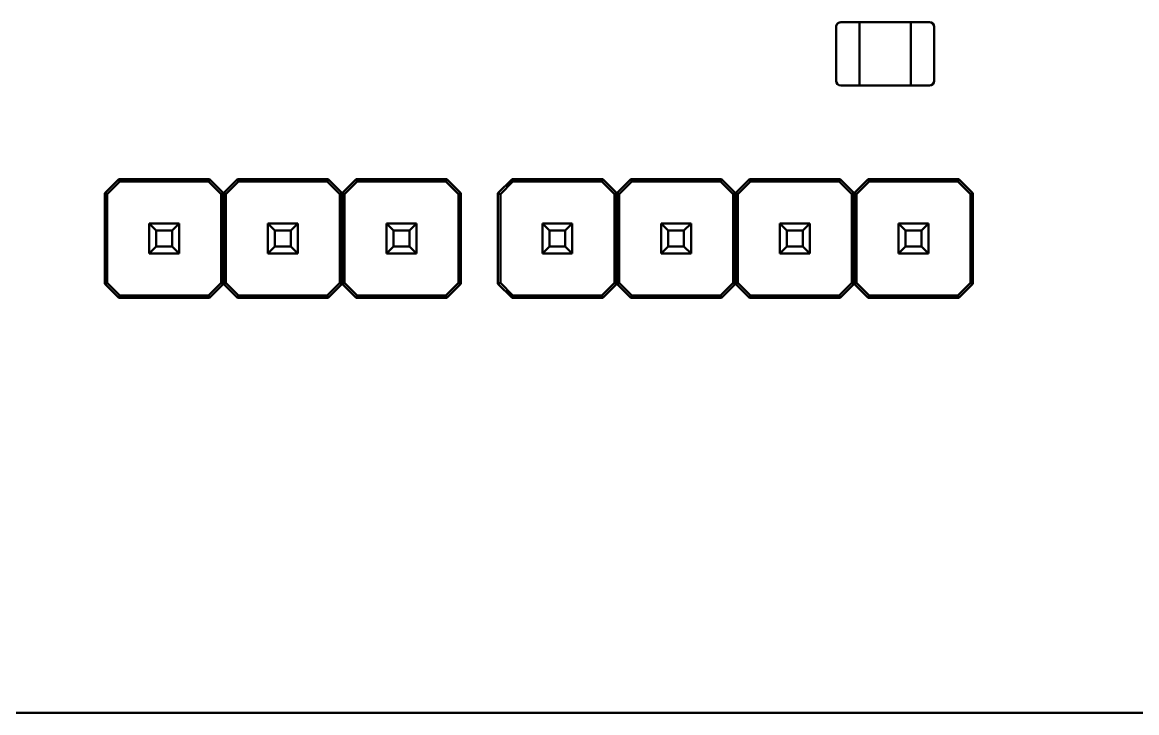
# Model space of a CAD drawing. Header units: inches. Extents: x 0.1 to 17, y 0.3 to 10.7.
# Drawn here: x 3.727 to 4.666, y 7.138 to 7.72 of the extents above; entities that cross this region are included whole.
import ezdxf

# ---------------------------------------------------------------- set-up
doc = ezdxf.new("R2010")
doc.units = ezdxf.units.IN
doc.header["$LTSCALE"] = 0.5
doc.header["$MEASUREMENT"] = 0
doc.layers.add('Visible (ANSI)', color=7, linetype='Continuous', lineweight=50)

msp = doc.modelspace()

# ---------------------------------------------------------------- linework, layer by layer
at = {"layer": 'Visible (ANSI)'}
for p, q in [((4.43261, 7.71956), (4.41686, 7.71956)), ((4.43261, 7.71562), (4.43261, 7.71956)), ((4.47592, 7.71956), (4.43261, 7.71956)), ((4.43261, 7.71956), (4.43261, 7.71562)), ((4.47592, 7.71562), (4.47592, 7.71956)), ((4.49167, 7.71956), (4.47592, 7.71956)), ((4.47592, 7.71956), (4.47592, 7.71562)), ((4.41293, 7.71562), (4.41293, 7.67035)), ((4.43261, 7.67035), (4.43261, 7.71562)), ((4.43261, 7.71562), (4.43261, 7.67035)), ((4.47592, 7.67035), (4.47592, 7.71562)), ((4.47592, 7.71562), (4.47592, 7.67035)), ((4.4956, 7.67035), (4.4956, 7.71562)), ((4.41686, 7.66641), (4.43261, 7.66641)), ((4.43261, 7.66641), (4.43261, 7.67035)), ((4.43261, 7.67035), (4.43261, 7.66641)), ((4.43261, 7.66641), (4.47592, 7.66641)), ((4.47592, 7.66641), (4.47592, 7.67035)), ((4.47592, 7.67035), (4.47592, 7.66641)), ((4.47592, 7.66641), (4.49167, 7.66641)), ((3.7969, 7.5756), (3.80871, 7.58741)), ((3.80871, 7.58741), (3.88509, 7.58741)), ((3.80871, 7.58741), (3.80953, 7.58544)), ((3.88509, 7.58741), (3.88427, 7.58544)), ((3.88509, 7.58741), (3.8969, 7.5756)), ((3.8969, 7.5756), (3.90871, 7.58741)), ((3.90871, 7.58741), (3.98509, 7.58741)), ((3.90871, 7.58741), (3.90953, 7.58544)), ((3.98509, 7.58741), (3.98427, 7.58544)), ((3.98509, 7.58741), (3.9969, 7.5756)), ((3.9969, 7.5756), (4.00871, 7.58741)), ((4.00871, 7.58741), (4.08509, 7.58741)), ((4.00871, 7.58741), (4.00953, 7.58544)), ((4.08509, 7.58741), (4.08427, 7.58544)), ((4.08509, 7.58741), (4.0969, 7.5756)), ((4.12816, 7.5756), (4.13997, 7.58741)), ((4.13997, 7.58741), (4.21635, 7.58741)), ((4.14079, 7.58544), (4.13997, 7.58741)), ((4.21553, 7.58544), (4.21635, 7.58741)), ((4.21635, 7.58741), (4.22816, 7.5756)), ((4.22816, 7.5756), (4.23997, 7.58741)), ((4.23997, 7.58741), (4.31635, 7.58741)), ((4.24079, 7.58544), (4.23997, 7.58741)), ((4.31553, 7.58544), (4.31635, 7.58741)), ((4.31635, 7.58741), (4.32816, 7.5756)), ((4.32816, 7.5756), (4.33997, 7.58741)), ((4.33997, 7.58741), (4.41635, 7.58741)), ((4.34079, 7.58544), (4.33997, 7.58741)), ((4.41553, 7.58544), (4.41635, 7.58741)), ((4.41635, 7.58741), (4.42816, 7.5756)), ((4.42816, 7.5756), (4.43997, 7.58741)), ((4.43997, 7.58741), (4.51635, 7.58741)), ((4.44079, 7.58544), (4.43997, 7.58741)), ((4.51553, 7.58544), (4.51635, 7.58741)), ((4.51635, 7.58741), (4.52816, 7.5756)), ((3.80953, 7.58544), (3.79887, 7.57478)), ((3.88427, 7.58544), (3.80953, 7.58544)), ((3.89493, 7.57478), (3.88427, 7.58544)), ((3.90953, 7.58544), (3.89887, 7.57478)), ((3.98427, 7.58544), (3.90953, 7.58544)), ((3.99493, 7.57478), (3.98427, 7.58544)), ((4.00953, 7.58544), (3.99887, 7.57478)), ((4.08427, 7.58544), (4.00953, 7.58544)), ((4.09493, 7.57478), (4.08427, 7.58544)), ((4.14079, 7.58544), (4.13013, 7.57478)), ((4.21553, 7.58544), (4.14079, 7.58544)), ((4.22619, 7.57478), (4.21553, 7.58544)), ((4.24079, 7.58544), (4.23013, 7.57478)), ((4.31553, 7.58544), (4.24079, 7.58544)), ((4.32619, 7.57478), (4.31553, 7.58544)), ((4.34079, 7.58544), (4.33013, 7.57478)), ((4.41553, 7.58544), (4.34079, 7.58544)), ((4.42619, 7.57478), (4.41553, 7.58544)), ((4.44079, 7.58544), (4.43013, 7.57478)), ((4.51553, 7.58544), (4.44079, 7.58544)), ((4.52619, 7.57478), (4.51553, 7.58544)), ((3.7969, 7.49922), (3.7969, 7.5756)), ((3.79887, 7.57478), (3.7969, 7.5756)), ((3.79887, 7.57478), (3.79887, 7.50003)), ((3.8969, 7.5756), (3.89493, 7.57478)), ((3.89493, 7.50003), (3.89493, 7.57478)), ((3.8969, 7.5756), (3.8969, 7.49922)), ((3.8969, 7.49922), (3.8969, 7.5756)), ((3.89887, 7.57478), (3.8969, 7.5756)), ((3.89887, 7.57478), (3.89887, 7.50003)), ((3.9969, 7.5756), (3.99493, 7.57478)), ((3.99493, 7.50003), (3.99493, 7.57478)), ((3.9969, 7.49922), (3.9969, 7.5756)), ((3.99887, 7.57478), (3.9969, 7.5756)), ((3.9969, 7.5756), (3.9969, 7.49922)), ((3.99887, 7.57478), (3.99887, 7.50003)), ((4.0969, 7.5756), (4.09493, 7.57478)), ((4.09493, 7.50003), (4.09493, 7.57478)), ((4.0969, 7.5756), (4.0969, 7.49922)), ((4.12816, 7.49922), (4.12816, 7.5756)), ((4.12816, 7.5756), (4.13013, 7.57478)), ((4.13013, 7.57478), (4.13013, 7.50003)), ((4.22619, 7.57478), (4.22816, 7.5756)), ((4.22619, 7.50003), (4.22619, 7.57478)), ((4.22816, 7.49922), (4.22816, 7.5756)), ((4.22816, 7.5756), (4.23013, 7.57478)), ((4.22816, 7.5756), (4.22816, 7.49922)), ((4.23013, 7.57478), (4.23013, 7.50003)), ((4.32619, 7.57478), (4.32816, 7.5756)), ((4.32619, 7.50003), (4.32619, 7.57478)), ((4.32816, 7.5756), (4.32816, 7.49922)), ((4.32816, 7.49922), (4.32816, 7.5756)), ((4.32816, 7.5756), (4.33013, 7.57478)), ((4.33013, 7.57478), (4.33013, 7.50003)), ((4.42619, 7.57478), (4.42816, 7.5756)), ((4.42619, 7.50003), (4.42619, 7.57478)), ((4.42816, 7.49922), (4.42816, 7.5756)), ((4.42816, 7.5756), (4.43013, 7.57478)), ((4.42816, 7.5756), (4.42816, 7.49922)), ((4.43013, 7.57478), (4.43013, 7.50003)), ((4.52619, 7.57478), (4.52816, 7.5756)), ((4.52619, 7.50003), (4.52619, 7.57478)), ((4.52816, 7.5756), (4.52816, 7.49922)), ((3.8343, 7.55001), (3.8595, 7.55001)), ((3.8343, 7.52481), (3.8343, 7.55001)), ((3.84021, 7.5441), (3.8343, 7.55001)), ((3.85359, 7.5441), (3.8595, 7.55001)), ((3.8595, 7.55001), (3.8595, 7.52481)), ((3.9343, 7.55001), (3.9595, 7.55001)), ((3.9343, 7.52481), (3.9343, 7.55001)), ((3.94021, 7.5441), (3.9343, 7.55001)), ((3.95359, 7.5441), (3.9595, 7.55001)), ((3.9595, 7.55001), (3.9595, 7.52481)), ((4.0343, 7.55001), (4.0595, 7.55001)), ((4.0343, 7.52481), (4.0343, 7.55001)), ((4.04021, 7.5441), (4.0343, 7.55001)), ((4.05359, 7.5441), (4.0595, 7.55001)), ((4.0595, 7.55001), (4.0595, 7.52481)), ((4.16556, 7.52481), (4.16556, 7.55001)), ((4.16556, 7.55001), (4.19076, 7.55001)), ((4.16556, 7.55001), (4.17147, 7.5441)), ((4.19076, 7.55001), (4.18485, 7.5441)), ((4.19076, 7.55001), (4.19076, 7.52481)), ((4.26556, 7.52481), (4.26556, 7.55001)), ((4.26556, 7.55001), (4.29076, 7.55001)), ((4.26556, 7.55001), (4.27147, 7.5441)), ((4.29076, 7.55001), (4.28485, 7.5441)), ((4.29076, 7.55001), (4.29076, 7.52481)), ((4.36556, 7.52481), (4.36556, 7.55001)), ((4.36556, 7.55001), (4.39076, 7.55001)), ((4.36556, 7.55001), (4.37147, 7.5441)), ((4.39076, 7.55001), (4.38485, 7.5441)), ((4.39076, 7.55001), (4.39076, 7.52481)), ((4.46556, 7.52481), (4.46556, 7.55001)), ((4.46556, 7.55001), (4.49076, 7.55001)), ((4.46556, 7.55001), (4.47147, 7.5441)), ((4.49076, 7.55001), (4.48485, 7.5441)), ((4.49076, 7.55001), (4.49076, 7.52481)), ((3.85359, 7.5441), (3.84021, 7.5441)), ((3.84021, 7.5441), (3.84021, 7.53071)), ((3.85359, 7.53071), (3.85359, 7.5441)), ((3.95359, 7.5441), (3.94021, 7.5441)), ((3.94021, 7.5441), (3.94021, 7.53071)), ((3.95359, 7.53071), (3.95359, 7.5441)), ((4.05359, 7.5441), (4.04021, 7.5441)), ((4.04021, 7.5441), (4.04021, 7.53071)), ((4.05359, 7.53071), (4.05359, 7.5441)), ((4.18485, 7.5441), (4.17147, 7.5441)), ((4.17147, 7.5441), (4.17147, 7.53071)), ((4.18485, 7.53071), (4.18485, 7.5441)), ((4.28485, 7.5441), (4.27147, 7.5441)), ((4.27147, 7.5441), (4.27147, 7.53071)), ((4.28485, 7.53071), (4.28485, 7.5441)), ((4.38485, 7.5441), (4.37147, 7.5441)), ((4.37147, 7.5441), (4.37147, 7.53071)), ((4.38485, 7.53071), (4.38485, 7.5441)), ((4.48485, 7.5441), (4.47147, 7.5441)), ((4.47147, 7.5441), (4.47147, 7.53071)), ((4.48485, 7.53071), (4.48485, 7.5441)), ((3.8343, 7.52481), (3.84021, 7.53071)), ((3.84021, 7.53071), (3.85359, 7.53071)), ((3.8595, 7.52481), (3.85359, 7.53071)), ((3.9343, 7.52481), (3.94021, 7.53071)), ((3.94021, 7.53071), (3.95359, 7.53071)), ((3.9595, 7.52481), (3.95359, 7.53071)), ((4.0343, 7.52481), (4.04021, 7.53071)), ((4.04021, 7.53071), (4.05359, 7.53071)), ((4.0595, 7.52481), (4.05359, 7.53071)), ((4.17147, 7.53071), (4.16556, 7.52481)), ((4.17147, 7.53071), (4.18485, 7.53071)), ((4.18485, 7.53071), (4.19076, 7.52481)), ((4.27147, 7.53071), (4.26556, 7.52481)), ((4.27147, 7.53071), (4.28485, 7.53071)), ((4.28485, 7.53071), (4.29076, 7.52481)), ((4.37147, 7.53071), (4.36556, 7.52481)), ((4.37147, 7.53071), (4.38485, 7.53071)), ((4.38485, 7.53071), (4.39076, 7.52481)), ((4.47147, 7.53071), (4.46556, 7.52481)), ((4.47147, 7.53071), (4.48485, 7.53071)), ((4.48485, 7.53071), (4.49076, 7.52481)), ((3.8595, 7.52481), (3.8343, 7.52481)), ((3.9595, 7.52481), (3.9343, 7.52481)), ((4.0595, 7.52481), (4.0343, 7.52481)), ((4.19076, 7.52481), (4.16556, 7.52481)), ((4.29076, 7.52481), (4.26556, 7.52481)), ((4.39076, 7.52481), (4.36556, 7.52481)), ((4.49076, 7.52481), (4.46556, 7.52481)), ((3.79887, 7.50003), (3.7969, 7.49922)), ((3.80871, 7.48741), (3.7969, 7.49922)), ((3.79887, 7.50003), (3.80953, 7.48938)), ((3.88427, 7.48938), (3.89493, 7.50003)), ((3.8969, 7.49922), (3.88509, 7.48741)), ((3.8969, 7.49922), (3.89493, 7.50003)), ((3.89887, 7.50003), (3.8969, 7.49922)), ((3.90871, 7.48741), (3.8969, 7.49922)), ((3.89887, 7.50003), (3.90953, 7.48938)), ((3.98427, 7.48938), (3.99493, 7.50003)), ((3.9969, 7.49922), (3.98509, 7.48741)), ((3.9969, 7.49922), (3.99493, 7.50003)), ((3.99887, 7.50003), (3.9969, 7.49922)), ((4.00871, 7.48741), (3.9969, 7.49922)), ((3.99887, 7.50003), (4.00953, 7.48938)), ((4.08427, 7.48938), (4.09493, 7.50003)), ((4.0969, 7.49922), (4.08509, 7.48741)), ((4.0969, 7.49922), (4.09493, 7.50003)), ((4.12816, 7.49922), (4.13013, 7.50003)), ((4.13997, 7.48741), (4.12816, 7.49922)), ((4.13013, 7.50003), (4.14079, 7.48938)), ((4.21553, 7.48938), (4.22619, 7.50003)), ((4.22816, 7.49922), (4.21635, 7.48741)), ((4.22619, 7.50003), (4.22816, 7.49922)), ((4.22816, 7.49922), (4.23013, 7.50003)), ((4.23997, 7.48741), (4.22816, 7.49922)), ((4.23013, 7.50003), (4.24079, 7.48938)), ((4.31553, 7.48938), (4.32619, 7.50003)), ((4.32816, 7.49922), (4.31635, 7.48741)), ((4.32619, 7.50003), (4.32816, 7.49922)), ((4.32816, 7.49922), (4.33013, 7.50003)), ((4.33997, 7.48741), (4.32816, 7.49922)), ((4.33013, 7.50003), (4.34079, 7.48938)), ((4.41553, 7.48938), (4.42619, 7.50003)), ((4.42816, 7.49922), (4.41635, 7.48741)), ((4.42619, 7.50003), (4.42816, 7.49922)), ((4.42816, 7.49922), (4.43013, 7.50003)), ((4.43997, 7.48741), (4.42816, 7.49922)), ((4.43013, 7.50003), (4.44079, 7.48938)), ((4.51553, 7.48938), (4.52619, 7.50003)), ((4.52816, 7.49922), (4.51635, 7.48741)), ((4.52619, 7.50003), (4.52816, 7.49922)), ((3.80953, 7.48938), (3.80871, 7.48741)), ((3.88509, 7.48741), (3.80871, 7.48741)), ((3.80953, 7.48938), (3.88427, 7.48938)), ((3.88427, 7.48938), (3.88509, 7.48741)), ((3.90953, 7.48938), (3.90871, 7.48741)), ((3.98509, 7.48741), (3.90871, 7.48741)), ((3.90953, 7.48938), (3.98427, 7.48938)), ((3.98427, 7.48938), (3.98509, 7.48741)), ((4.00953, 7.48938), (4.00871, 7.48741)), ((4.08509, 7.48741), (4.00871, 7.48741)), ((4.00953, 7.48938), (4.08427, 7.48938)), ((4.08427, 7.48938), (4.08509, 7.48741)), ((4.13997, 7.48741), (4.14079, 7.48938)), ((4.21635, 7.48741), (4.13997, 7.48741)), ((4.14079, 7.48938), (4.21553, 7.48938)), ((4.21635, 7.48741), (4.21553, 7.48938)), ((4.23997, 7.48741), (4.24079, 7.48938)), ((4.31635, 7.48741), (4.23997, 7.48741)), ((4.24079, 7.48938), (4.31553, 7.48938)), ((4.31635, 7.48741), (4.31553, 7.48938)), ((4.33997, 7.48741), (4.34079, 7.48938)), ((4.41635, 7.48741), (4.33997, 7.48741)), ((4.34079, 7.48938), (4.41553, 7.48938)), ((4.41635, 7.48741), (4.41553, 7.48938)), ((4.43997, 7.48741), (4.44079, 7.48938)), ((4.51635, 7.48741), (4.43997, 7.48741)), ((4.44079, 7.48938), (4.51553, 7.48938)), ((4.51635, 7.48741), (4.51553, 7.48938)), ((5.35977, 7.13786), (3.07631, 7.13786))]:
    msp.add_line(p, q, dxfattribs=at)
for centre, start, end in [((4.41686, 7.71562), 90.00001, 180.00001), ((4.49167, 7.71562), 0.00001, 90.00001), ((4.41686, 7.67035), 180.00001, 270.00001), ((4.49167, 7.67035), 270.00001, 0.00001)]:
    msp.add_arc(centre, 0.00394, start, end, dxfattribs=at)

doc.saveas('drawing.dxf')
